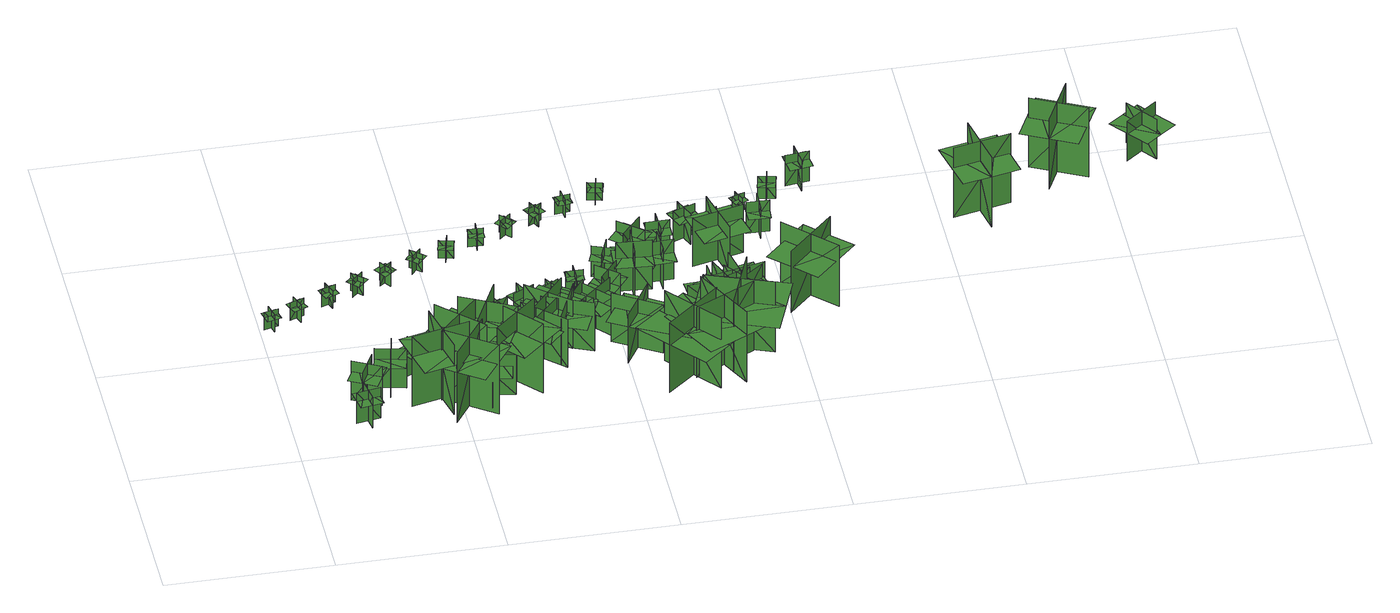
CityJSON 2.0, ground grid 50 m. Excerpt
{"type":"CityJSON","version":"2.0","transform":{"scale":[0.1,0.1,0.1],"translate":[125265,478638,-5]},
"CityObjects":{
"tree1":{"type":"SolitaryVegetationObject","geometry":[{"type":"MultiSurface","lod":"1","boundaries":[[[0,1,2]],[[0,2,3]],[[4,5,6]],[[4,6,7]],[[8,9,10]],[[8,10,11]],[[8,11,12]],[[8,12,13]]]}]},
"tree2":{"type":"SolitaryVegetationObject","geometry":[{"type":"MultiSurface","lod":"1","boundaries":[[[14,15,16]],[[14,16,17]],[[18,19,20]],[[18,20,21]],[[22,23,24]],[[22,24,25]],[[22,25,26]],[[22,26,27]]]}]},
"tree3":{"type":"SolitaryVegetationObject","geometry":[{"type":"MultiSurface","lod":"1","boundaries":[[[28,29,30]],[[28,30,31]],[[32,33,34]],[[32,34,35]],[[36,37,38]],[[36,38,39]],[[36,39,40]],[[36,40,41]]]}]},
"tree4":{"type":"SolitaryVegetationObject","geometry":[{"type":"MultiSurface","lod":"1","boundaries":[[[42,43,44]],[[42,44,45]],[[46,47,48]],[[46,48,49]],[[50,51,52]],[[50,52,53]],[[50,53,54]],[[50,54,55]]]}]},
"tree5":{"type":"SolitaryVegetationObject","geometry":[{"type":"MultiSurface","lod":"1","boundaries":[[[56,57,58]],[[56,58,59]],[[60,61,62]],[[60,62,63]],[[64,65,66]],[[64,66,67]],[[64,67,68]],[[64,68,69]]]}]},
"tree6":{"type":"SolitaryVegetationObject","geometry":[{"type":"MultiSurface","lod":"1","boundaries":[[[70,71,72]],[[70,72,73]],[[74,75,76]],[[74,76,77]],[[78,79,80]],[[78,80,81]],[[78,81,82]],[[78,82,83]]]}]},
"tree7":{"type":"SolitaryVegetationObject","geometry":[{"type":"MultiSurface","lod":"1","boundaries":[[[84,85,86]],[[84,86,87]],[[88,89,90]],[[88,90,91]],[[92,93,94]],[[92,94,95]],[[92,95,96]],[[92,96,97]]]}]},
"tree8":{"type":"SolitaryVegetationObject","geometry":[{"type":"MultiSurface","lod":"1","boundaries":[[[98,99,100]],[[98,100,101]],[[102,103,104]],[[102,104,105]],[[106,107,108]],[[106,108,109]],[[106,109,110]],[[106,110,111]]]}]},
"tree9":{"type":"SolitaryVegetationObject","geometry":[{"type":"MultiSurface","lod":"1","boundaries":[[[112,113,114]],[[112,114,115]],[[116,117,118]],[[116,118,119]],[[120,121,122]],[[120,122,123]],[[120,123,124]],[[120,124,125]]]}]},
"tree10":{"type":"SolitaryVegetationObject","geometry":[{"type":"MultiSurface","lod":"1","boundaries":[[[126,127,128]],[[126,128,129]],[[130,131,132]],[[130,132,133]],[[134,135,136]],[[134,136,137]],[[134,137,138]],[[134,138,139]]]}]},
"tree11":{"type":"SolitaryVegetationObject","geometry":[{"type":"MultiSurface","lod":"1","boundaries":[[[140,141,142]],[[140,142,143]],[[144,145,146]],[[144,146,147]],[[148,149,150]],[[148,150,151]],[[148,151,152]],[[148,152,153]]]}]},
"tree12":{"type":"SolitaryVegetationObject","geometry":[{"type":"MultiSurface","lod":"1","boundaries":[[[154,155,156]],[[154,156,157]],[[158,159,160]],[[158,160,161]],[[162,163,164]],[[162,164,165]],[[162,165,166]],[[162,166,167]]]}]},
"tree13":{"type":"SolitaryVegetationObject","geometry":[{"type":"MultiSurface","lod":"1","boundaries":[[[168,169,170]],[[168,170,171]],[[172,173,174]],[[172,174,175]],[[176,177,178]],[[176,178,179]],[[176,179,180]],[[176,180,181]]]}]},
"tree14":{"type":"SolitaryVegetationObject","geometry":[{"type":"MultiSurface","lod":"1","boundaries":[[[182,183,184]],[[182,184,185]],[[186,187,188]],[[186,188,189]],[[190,191,192]],[[190,192,193]],[[190,193,194]],[[190,194,195]]]}]},
"tree15":{"type":"SolitaryVegetationObject","geometry":[{"type":"MultiSurface","lod":"1","boundaries":[[[196,197,198]],[[196,198,199]],[[200,201,202]],[[200,202,203]],[[204,205,206]],[[204,206,207]],[[204,207,208]],[[204,208,209]]]}]},
"tree16":{"type":"SolitaryVegetationObject","geometry":[{"type":"MultiSurface","lod":"1","boundaries":[[[210,211,212]],[[210,212,213]],[[214,215,216]],[[214,216,217]],[[218,219,220]],[[218,220,221]],[[218,221,222]],[[218,222,223]]]}]},
"tree17":{"type":"SolitaryVegetationObject","geometry":[{"type":"MultiSurface","lod":"1","boundaries":[[[224,225,226]],[[224,226,227]],[[228,229,230]],[[228,230,231]],[[232,233,234]],[[232,234,235]],[[232,235,236]],[[232,236,237]]]}]},
"tree18":{"type":"SolitaryVegetationObject","geometry":[{"type":"MultiSurface","lod":"1","boundaries":[[[238,239,240]],[[238,240,241]],[[242,243,244]],[[242,244,245]],[[246,247,248]],[[246,248,249]],[[246,249,250]],[[246,250,251]]]}]},
"tree19":{"type":"SolitaryVegetationObject","geometry":[{"type":"MultiSurface","lod":"1","boundaries":[[[252,253,254]],[[252,254,255]],[[256,257,258]],[[256,258,259]],[[260,261,262]],[[260,262,263]],[[260,263,264]],[[260,264,265]]]}]},
"tree20":{"type":"SolitaryVegetationObject","geometry":[{"type":"MultiSurface","lod":"1","boundaries":[[[266,267,268]],[[266,268,269]],[[270,271,272]],[[270,272,273]],[[274,275,276]],[[274,276,277]],[[274,277,278]],[[274,278,279]]]}]},
"tree21":{"type":"SolitaryVegetationObject","geometry":[{"type":"MultiSurface","lod":"1","boundaries":[[[280,281,282]],[[280,282,283]],[[284,285,286]],[[284,286,287]],[[288,289,290]],[[288,290,291]],[[288,291,292]],[[288,292,293]]]}]},
"tree22":{"type":"SolitaryVegetationObject","geometry":[{"type":"MultiSurface","lod":"1","boundaries":[[[294,295,296]],[[294,296,297]],[[298,299,300]],[[298,300,301]],[[302,303,304]],[[302,304,305]],[[302,305,306]],[[302,306,307]]]}]},
"tree23":{"type":"SolitaryVegetationObject","geometry":[{"type":"MultiSurface","lod":"1","boundaries":[[[308,309,310]],[[308,310,311]],[[312,313,314]],[[312,314,315]],[[316,317,318]],[[316,318,319]],[[316,319,320]],[[316,320,321]]]}]},
"tree24":{"type":"SolitaryVegetationObject","geometry":[{"type":"MultiSurface","lod":"1","boundaries":[[[322,323,324]],[[322,324,325]],[[326,327,328]],[[326,328,329]],[[330,331,332]],[[330,332,333]],[[330,333,334]],[[330,334,335]]]}]},
"tree25":{"type":"SolitaryVegetationObject","geometry":[{"type":"MultiSurface","lod":"1","boundaries":[[[336,337,338]],[[336,338,339]],[[340,341,342]],[[340,342,343]],[[344,345,346]],[[344,346,347]],[[344,347,348]],[[344,348,349]]]}]},
"tree26":{"type":"SolitaryVegetationObject","geometry":[{"type":"MultiSurface","lod":"1","boundaries":[[[350,351,352]],[[350,352,353]],[[354,355,356]],[[354,356,357]],[[358,359,360]],[[358,360,361]],[[358,361,362]],[[358,362,363]]]}]},
"tree27":{"type":"SolitaryVegetationObject","geometry":[{"type":"MultiSurface","lod":"1","boundaries":[[[364,365,366]],[[364,366,367]],[[368,369,370]],[[368,370,371]],[[372,373,374]],[[372,374,375]],[[372,375,376]],[[372,376,377]]]}]},
"tree28":{"type":"SolitaryVegetationObject","geometry":[{"type":"MultiSurface","lod":"1","boundaries":[[[378,379,380]],[[378,380,381]],[[382,383,384]],[[382,384,385]],[[386,387,388]],[[386,388,389]],[[386,389,390]],[[386,390,391]]]}]},
"tree29":{"type":"SolitaryVegetationObject","geometry":[{"type":"MultiSurface","lod":"1","boundaries":[[[392,393,394]],[[392,394,395]],[[396,397,398]],[[396,398,399]],[[400,401,402]],[[400,402,403]],[[400,403,404]],[[400,404,405]]]}]},
"tree30":{"type":"SolitaryVegetationObject","geometry":[{"type":"MultiSurface","lod":"1","boundaries":[[[406,407,408]],[[406,408,409]],[[410,411,412]],[[410,412,413]],[[414,415,416]],[[414,416,417]],[[414,417,418]],[[414,418,419]]]}]},
"tree31":{"type":"SolitaryVegetationObject","geometry":[{"type":"MultiSurface","lod":"1","boundaries":[[[420,421,422]],[[420,422,423]],[[424,425,426]],[[424,426,427]],[[428,429,430]],[[428,430,431]],[[428,431,432]],[[428,432,433]]]}]},
"tree32":{"type":"SolitaryVegetationObject","geometry":[{"type":"MultiSurface","lod":"1","boundaries":[[[434,435,436]],[[434,436,437]],[[438,439,440]],[[438,440,441]],[[442,443,444]],[[442,444,445]],[[442,445,446]],[[442,446,447]]]}]},
"tree33":{"type":"SolitaryVegetationObject","geometry":[{"type":"MultiSurface","lod":"1","boundaries":[[[448,449,450]],[[448,450,451]],[[452,453,454]],[[452,454,455]],[[456,457,458]],[[456,458,459]],[[456,460,461]],[[456,461,457]]]}]},
"tree34":{"type":"SolitaryVegetationObject","geometry":[{"type":"MultiSurface","lod":"1","boundaries":[[[462,463,464]],[[462,464,465]],[[466,467,468]],[[466,468,469]],[[470,471,472]],[[470,472,473]],[[470,473,474]],[[470,474,475]]]}]},
"tree35":{"type":"SolitaryVegetationObject","geometry":[{"type":"MultiSurface","lod":"1","boundaries":[[[476,477,478]],[[476,478,479]],[[480,481,482]],[[480,482,483]],[[484,485,486]],[[484,486,487]],[[484,487,488]],[[484,488,489]]]}]},
"tree36":{"type":"SolitaryVegetationObject","geometry":[{"type":"MultiSurface","lod":"1","boundaries":[[[490,491,492]],[[490,492,493]],[[494,495,496]],[[494,496,497]],[[498,499,500]],[[498,500,501]],[[498,501,502]],[[498,502,503]]]}]},
"tree37":{"type":"SolitaryVegetationObject","geometry":[{"type":"MultiSurface","lod":"1","boundaries":[[[504,505,506]],[[504,506,507]],[[508,509,510]],[[508,510,511]],[[512,513,514]],[[512,514,515]],[[512,516,517]],[[512,517,513]]]}]},
"tree38":{"type":"SolitaryVegetationObject","geometry":[{"type":"MultiSurface","lod":"1","boundaries":[[[518,519,520]],[[518,520,521]],[[522,523,524]],[[522,524,525]],[[526,527,528]],[[526,528,529]],[[526,529,530]],[[526,530,531]]]}]},
"tree39":{"type":"SolitaryVegetationObject","geometry":[{"type":"MultiSurface","lod":"1","boundaries":[[[532,533,534]],[[532,534,535]],[[536,537,538]],[[536,538,539]],[[540,541,542]],[[540,542,543]],[[540,543,544]],[[540,544,545]]]}]},
"tree40":{"type":"SolitaryVegetationObject","geometry":[{"type":"MultiSurface","lod":"1","boundaries":[[[546,547,548]],[[546,548,549]],[[550,551,552]],[[550,552,553]],[[554,555,556]],[[554,556,557]],[[554,558,559]],[[554,559,555]]]}]},
"tree41":{"type":"SolitaryVegetationObject","geometry":[{"type":"MultiSurface","lod":"1","boundaries":[[[560,561,562]],[[560,562,563]],[[564,565,566]],[[564,566,567]],[[568,569,570]],[[568,570,571]],[[568,571,572]],[[568,572,573]]]}]},
"tree42":{"type":"SolitaryVegetationObject","geometry":[{"type":"MultiSurface","lod":"1","boundaries":[[[574,575,576]],[[574,576,577]],[[578,579,580]],[[578,580,581]],[[582,583,584]],[[582,584,585]],[[582,585,586]],[[582,586,587]]]}]},
"tree43":{"type":"SolitaryVegetationObject","geometry":[{"type":"MultiSurface","lod":"1","boundaries":[[[588,589,590]],[[588,590,591]],[[592,593,594]],[[592,594,595]],[[596,597,598]],[[596,598,599]],[[596,599,600]],[[596,600,601]]]}]},
"tree44":{"type":"SolitaryVegetationObject","geometry":[{"type":"MultiSurface","lod":"1","boundaries":[[[602,603,604]],[[602,604,605]],[[606,607,608]],[[606,608,609]],[[610,611,612]],[[610,612,613]],[[610,613,614]],[[610,614,615]]]}]},
"tree45":{"type":"SolitaryVegetationObject","geometry":[{"type":"MultiSurface","lod":"1","boundaries":[[[616,617,618]],[[616,618,619]],[[620,621,622]],[[620,622,623]],[[624,625,626]],[[624,626,627]],[[624,627,628]],[[624,628,629]]]}]},
"tree46":{"type":"SolitaryVegetationObject","geometry":[{"type":"MultiSurface","lod":"1","boundaries":[[[630,631,632]],[[630,632,633]],[[634,635,636]],[[634,636,637]],[[638,639,640]],[[638,640,641]],[[638,641,642]],[[638,642,643]]]}]},
"tree47":{"type":"SolitaryVegetationObject","geometry":[{"type":"MultiSurface","lod":"1","boundaries":[[[644,645,646]],[[644,646,647]],[[648,649,650]],[[648,650,651]],[[652,653,654]],[[652,654,655]],[[652,655,656]],[[652,656,657]]]}]},
"tree48":{"type":"SolitaryVegetationObject","geometry":[{"type":"MultiSurface","lod":"1","boundaries":[[[658,659,660]],[[658,660,661]],[[662,663,664]],[[662,664,665]],[[666,667,668]],[[666,668,669]],[[666,669,670]],[[666,670,671]]]}]},
"tree49":{"type":"SolitaryVegetationObject","geometry":[{"type":"MultiSurface","lod":"1","boundaries":[[[672,673,674]],[[672,674,675]],[[676,677,678]],[[676,678,679]],[[680,681,682]],[[680,682,683]],[[680,683,684]],[[680,684,685]]]}]},
"tree50":{"type":"SolitaryVegetationObject","geometry":[{"type":"MultiSurface","lod":"1","boundaries":[[[686,687,688]],[[686,688,689]],[[690,691,692]],[[690,692,693]],[[694,695,696]],[[694,696,697]],[[694,697,698]],[[694,698,699]]]}]},
"tree51":{"type":"SolitaryVegetationObject","geometry":[{"type":"MultiSurface","lod":"1","boundaries":[[[700,701,702]],[[700,702,703]],[[704,705,706]],[[704,706,707]],[[708,709,710]],[[708,710,711]],[[708,711,712]],[[708,712,713]]]}]},
"tree52":{"type":"SolitaryVegetationObject","geometry":[{"type":"MultiSurface","lod":"1","boundaries":[[[714,715,716]],[[714,716,717]],[[718,719,720]],[[718,720,721]],[[722,723,724]],[[722,724,725]],[[722,725,726]],[[722,726,727]]]}]},
"tree53":{"type":"SolitaryVegetationObject","geometry":[{"type":"MultiSurface","lod":"1","boundaries":[[[728,729,730]],[[728,730,731]],[[732,733,734]],[[732,734,735]],[[736,737,738]],[[736,738,739]],[[736,740,741]],[[736,741,737]]]}]},
"tree54":{"type":"SolitaryVegetationObject","geometry":[{"type":"MultiSurface","lod":"1","boundaries":[[[742,743,744]],[[742,744,745]],[[746,747,748]],[[746,748,749]],[[750,751,752]],[[750,752,753]],[[750,753,754]],[[750,754,755]]]}]},
"tree55":{"type":"SolitaryVegetationObject","geometry":[{"type":"MultiSurface","lod":"1","boundaries":[[[756,757,758]],[[756,758,759]],[[760,761,762]],[[760,762,763]],[[764,765,766]],[[764,766,767]],[[764,767,768]],[[764,768,769]]]}]},
"tree56":{"type":"SolitaryVegetationObject","geometry":[{"type":"MultiSurface","lod":"1","boundaries":[[[770,771,772]],[[770,772,773]],[[774,775,776]],[[774,776,777]],[[778,779,780]],[[778,780,781]],[[778,781,782]],[[778,782,783]]]}]},
"tree57":{"type":"SolitaryVegetationObject","geometry":[{"type":"MultiSurface","lod":"1","boundaries":[[[784,785,786]],[[784,786,787]],[[788,789,790]],[[788,790,791]],[[792,793,794]],[[792,794,795]],[[792,795,796]],[[792,796,797]]]}]},
"tree58":{"type":"SolitaryVegetationObject","geometry":[{"type":"MultiSurface","lod":"1","boundaries":[[[798,799,800]],[[798,800,801]],[[802,803,804]],[[802,804,805]],[[806,807,808]],[[806,808,809]],[[806,809,810]],[[806,810,811]]]}]}
},
"vertices":[
[49,603,34],[6,593,34],[6,593,95],[49,603,95],[23,619,34],[34,576,34],[34,576,95],[23,619,95],[23,619,78],[2,613,78],[12,570,78],[34,576,78],[55,581,78],[45,624,78],
[248,103,47],[177,91,47],[177,91,155],[248,103,155],[205,133,47],[217,62,47],[217,62,155],[205,133,155],[205,133,126],[171,127,126],[183,57,126],[217,62,126],[251,68,126],[239,138,126],
[182,204,46],[264,161,46],[264,161,185],[182,204,185],[203,140,46],[246,222,46],[246,222,185],[203,140,185],[203,140,149],[242,119,149],[285,201,149],[246,222,149],[206,242,149],[164,160,149],
[102,653,30],[117,612,30],[117,612,92],[102,653,92],[89,626,30],[131,642,30],[131,642,92],[89,626,92],[89,626,74],[97,606,74],[139,622,74],[131,642,74],[123,663,74],[81,647,74],
[314,287,45],[295,196,45],[295,196,184],[314,287,184],[258,250,45],[348,230,45],[348,230,184],[258,250,184],[258,250,148],[248,206,148],[338,187,148],[348,230,148],[357,274,148],[267,293,148],
[218,659,31],[203,701,31],[203,701,93],[218,659,93],[231,686,31],[189,671,31],[189,671,93],[231,686,93],[231,686,76],[223,706,76],[182,691,76],[189,671,76],[197,650,76],[238,665,76],
[402,262,47],[368,325,47],[368,325,155],[402,262,155],[417,312,47],[354,278,47],[354,278,155],[417,312,155],[417,312,127],[401,342,127],[338,308,127],[354,278,127],[370,248,127],[433,282,127],
[461,105,28],[421,277,28],[421,277,275],[461,105,275],[524,205,28],[352,164,28],[352,164,275],[524,205,275],[524,205,206],[504,291,206],[331,251,206],[352,164,206],[372,78,206],[544,119,206],
[315,701,31],[284,732,31],[284,732,93],[315,701,93],[315,730,31],[284,699,31],[284,699,93],[315,730,93],[315,730,76],[300,746,76],[268,715,76],[284,699,76],[299,683,76],[331,714,76],
[444,190,22],[589,89,22],[589,89,268],[444,190,268],[464,74,22],[565,219,22],[565,219,268],[464,74,268],[464,74,199],[537,23,199],[638,168,199],[565,219,199],[493,270,199],[391,125,199],
[561,306,28],[439,178,28],[439,178,274],[561,306,274],[443,304,28],[571,181,28],[571,181,274],[443,304,274],[443,304,205],[382,240,205],[510,117,205],[571,181,205],[633,245,205],[505,368,205],
[474,305,45],[482,376,45],[482,376,153],[474,305,153],[515,337,45],[444,346,45],[444,346,153],[515,337,153],[515,337,125],[519,372,125],[448,380,125],[444,346,125],[439,312,125],[511,303,125],
[375,766,30],[400,730,30],[400,730,92],[375,766,92],[370,737,30],[406,762,30],[406,762,92],[370,737,92],[370,737,75],[382,719,75],[419,744,75],[406,762,75],[394,780,75],[357,756,75],
[654,173,21],[528,198,21],[528,198,161],[654,173,161],[602,249,21],[576,123,21],[576,123,161],[602,249,161],[601,244,122],[546,255,122],[522,139,122],[578,128,122],[633,116,122],[656,232,122],
[529,380,44],[598,399,44],[598,399,153],[529,380,153],[575,354,44],[556,423,44],[556,423,153],[575,354,153],[575,354,124],[608,363,124],[589,432,124],[556,423,124],[523,414,124],[541,345,124],
[628,370,24],[550,211,24],[550,211,270],[628,370,270],[516,333,24],[675,255,24],[675,255,270],[516,333,270],[516,333,201],[477,253,201],[636,175,201],[675,255,201],[714,334,201],[555,412,201],
[501,779,30],[468,808,30],[468,808,92],[501,779,92],[499,808,30],[470,775,30],[470,775,92],[499,808,92],[499,808,75],[482,823,75],[454,789,75],[470,775,75],[487,760,75],[516,794,75],
[729,293,18],[599,174,18],[599,174,264],[729,293,264],[612,299,18],[731,168,18],[731,168,264],[612,299,264],[612,299,195],[546,239,195],[666,109,195],[731,168,195],[796,228,195],[677,359,195],
[619,424,47],[684,456,47],[684,456,155],[619,424,155],[669,407,47],[637,472,47],[637,472,155],[669,407,155],[669,407,127],[700,423,127],[668,487,127],[637,472,127],[606,456,127],[638,392,127],
[575,811,30],[586,854,30],[586,854,92],[575,811,92],[601,826,30],[558,836,30],[558,836,92],[601,826,92],[601,826,75],[606,847,75],[563,858,75],[558,836,75],[552,815,75],[595,804,75],
[822,272,19],[707,380,19],[707,380,189],[822,272,189],[817,384,19],[710,269,19],[710,269,189],[817,384,189],[813,380,142],[763,427,142],[664,321,142],[714,274,142],[764,227,142],[863,333,142],
[705,470,43],[768,502,43],[768,502,152],[705,470,152],[754,454,43],[722,518,43],[722,518,152],[754,454,152],[754,454,123],[785,470,123],[752,533,123],[722,518,123],[691,502,123],[724,438,123],
[851,345,28],[730,447,28],[730,447,199],[851,345,199],[840,457,28],[738,337,28],[738,337,199],[840,457,199],[836,452,152],[784,497,152],[690,386,152],[742,342,152],[795,297,152],[889,407,152],
[673,850,30],[676,894,30],[676,894,92],[673,850,92],[695,869,30],[651,872,30],[651,872,92],[695,869,92],[695,869,75],[697,891,75],[653,894,75],[651,872,75],[650,850,75],[694,847,75],
[808,290,19],[871,435,19],[871,435,190],[808,290,190],[912,333,19],[768,395,19],[768,395,190],[912,333,190],[906,335,143],[934,398,143],[801,456,143],[773,393,143],[746,330,143],[879,272,143],
[840,515,47],[813,558,47],[813,558,124],[840,515,124],[848,551,47],[804,524,47],[804,524,124],[848,551,124],[848,551,104],[835,572,104],[791,545,104],[804,524,104],[817,503,104],[861,530,104],
[907,482,24],[831,378,24],[831,378,164],[907,482,164],[816,467,24],[920,391,24],[920,391,164],[816,467,164],[820,464,125],[787,418,125],[883,349,125],[916,394,125],[949,440,125],[853,510,125],
[781,921,30],[748,891,30],[748,891,91],[781,921,91],[751,923,30],[781,890,30],[781,890,91],[751,923,91],[751,923,74],[735,908,74],[765,875,74],[781,890,74],[797,905,74],[767,938,74],
[985,482,20],[889,395,20],[889,395,160],[985,482,160],[893,485,20],[979,390,20],[979,390,160],[893,485,160],[896,481,121],[854,443,121],[934,356,121],[976,394,121],[1017,432,121],[938,519,121],
[902,554,48],[902,605,48],[902,605,125],[902,554,125],[928,580,48],[877,581,48],[877,581,125],[928,580,125],[928,580,105],[928,605,105],[877,605,105],[877,581,105],[877,556,105],[928,556,105],
[969,375,15],[1103,293,15],[1103,293,186],[969,375,186],[996,266,15],[1079,400,15],[1079,400,186],[996,266,186],[1000,272,138],[1058,236,138],[1134,359,138],[1076,395,138],[1017,431,138],[941,308,138],
[839,935,30],[878,956,30],[878,956,91],[839,935,91],[867,926,30],[846,965,30],[846,965,91],[867,926,91],[867,926,74],[887,936,74],[866,975,74],[846,965,74],[827,954,74],[848,915,74],
[1017,552,23],[963,485,23],[963,485,164],[1017,552,164],[952,544,23],[1018,491,23],[1018,491,164],[952,544,164],[952,544,118],[1018,491,118],[1047,528,118],[981,581,118],[923,508,118],[989,455,118],
[1012,668,46],[986,601,46],[986,601,154],[1012,668,154],[964,646,46],[1031,621,46],[1031,621,154],[964,646,154],[964,646,126],[952,614,126],[1019,588,126],[1031,621,126],[1044,653,126],[977,678,126],
[1249,246,13],[1249,246,261],[1086,108,261],[1086,108,13],[1234,102,13],[1234,102,261],[1101,260,261],[1101,260,13],[1254,78,181],[1336,147,181],[1171,343,181],[1089,274,181],[1007,206,181],[1172,9,181],
[967,981,30],[923,975,30],[923,975,92],[967,981,92],[943,999,30],[949,955,30],[949,955,92],[943,999,92],[943,999,75],[921,996,75],[928,952,75],[949,955,75],[971,958,75],[965,1002,75],
[1127,575,31],[1023,583,31],[1023,583,204],[1127,575,204],[1075,635,31],[1067,531,31],[1067,531,204],[1075,635,204],[1075,635,148],[1067,531,148],[1124,527,148],[1132,631,148],[1018,640,148],[1010,536,148],
[1116,717,44],[1057,646,44],[1057,646,183],[1116,717,183],[1049,711,44],[1120,652,44],[1120,652,183],[1049,711,183],[1049,711,147],[1020,677,147],[1091,618,147],[1120,652,147],[1148,686,147],[1077,745,147],
[1310,112,16],[1310,112,264],[1214,303,264],[1214,303,16],[1174,160,16],[1174,160,264],[1358,253,264],[1358,253,16],[1145,146,184],[1194,50,184],[1423,166,184],[1374,262,184],[1326,357,184],[1097,241,184],
[1156,660,26],[1158,575,26],[1158,575,168],[1156,660,168],[1111,612,26],[1196,615,26],[1196,615,168],[1111,612,168],[1111,612,122],[1196,615,122],[1195,661,122],[1109,659,122],[1112,565,122],[1198,568,122],
[1068,1014,30],[1025,1024,30],[1025,1024,92],[1068,1014,92],[1053,1039,30],[1043,996,30],[1043,996,92],[1053,1039,92],[1053,1039,75],[1031,1044,75],[1021,1001,75],[1043,996,75],[1064,991,75],[1074,1034,75],
[1345,378,16],[1188,367,16],[1188,367,187],[1345,378,187],[1260,451,16],[1271,294,16],[1271,294,187],[1260,451,187],[1260,444,139],[1191,439,139],[1202,295,139],[1270,300,139],[1339,305,139],[1329,449,139],
[1136,730,43],[1208,731,43],[1208,731,151],[1136,730,151],[1174,694,43],[1173,766,43],[1173,766,151],[1174,694,151],[1174,694,123],[1208,694,123],[1208,766,123],[1173,766,123],[1139,765,123],[1140,694,123],
[1359,366,18],[1359,366,266],[1283,166,266],[1283,166,18],[1415,233,18],[1415,233,266],[1223,306,266],[1223,306,18],[1445,222,185],[1483,322,185],[1243,413,185],[1205,313,185],[1167,213,185],[1407,122,185],
[1233,362,17],[1379,420,17],[1379,420,187],[1233,362,187],[1337,318,17],[1279,465,17],[1279,465,187],[1337,318,187],[1334,324,140],[1398,349,140],[1345,484,140],[1281,459,140],[1217,433,140],[1270,299,140],
[1291,330,17],[1416,426,17],[1416,426,188],[1291,330,188],[1403,316,17],[1307,441,17],[1307,441,188],[1403,316,188],[1399,321,141],[1453,363,141],[1365,478,141],[1311,436,141],[1256,394,141],[1344,279,141],
[1331,497,17],[1364,343,17],[1364,343,188],[1331,497,188],[1271,402,17],[1425,435,17],[1425,435,188],[1271,402,188],[1277,404,141],[1292,336,141],[1433,366,141],[1419,433,141],[1405,501,141],[1263,471,141],
[1271,747,41],[1245,813,41],[1245,813,149],[1271,747,149],[1292,795,41],[1225,768,41],[1225,768,149],[1292,795,149],[1292,795,121],[1279,827,121],[1212,800,121],[1225,768,121],[1238,736,121],[1305,763,121],
[1358,614,18],[1321,768,18],[1321,768,189],[1358,614,189],[1416,711,18],[1263,674,18],[1263,674,189],[1416,711,189],[1410,710,142],[1393,777,142],[1253,743,142],[1269,676,142],[1285,609,142],[1426,643,142],
[1335,843,35],[1357,808,35],[1357,808,97],[1335,843,97],[1328,814,35],[1363,835,35],[1363,835,97],[1328,814,97],[1328,814,81],[1339,797,81],[1374,819,81],[1363,835,81],[1353,852,81],[1318,831,81],
[1443,860,34],[1428,898,34],[1428,898,96],[1443,860,96],[1454,888,34],[1416,872,34],[1416,872,96],[1454,888,96],[1454,888,80],[1447,906,80],[1409,891,80],[1416,872,80],[1424,854,80],[1462,869,80],
[1494,552,16],[1636,410,16],[1636,410,233],[1494,552,233],[1496,409,16],[1637,550,16],[1637,550,233],[1496,409,233],[1501,414,173],[1563,352,173],[1694,482,173],[1632,544,173],[1570,606,173],[1439,476,173],
[1479,829,21],[1477,763,21],[1477,763,131],[1479,829,131],[1442,794,21],[1509,792,21],[1509,792,131],[1442,794,131],[1442,794,95],[1509,792,95],[1510,828,95],[1443,830,95],[1441,758,95],[1507,756,95],
[1521,906,31],[1533,956,31],[1533,956,109],[1521,906,109],[1553,926,31],[1503,937,31],[1503,937,109],[1553,926,109],[1553,926,89],[1558,950,89],[1508,961,89],[1503,937,89],[1497,913,89],[1547,902,89],
[1591,983,28],[1662,993,28],[1662,993,136],[1591,983,136],[1633,952,28],[1623,1023,28],[1623,1023,136],[1633,952,136],[1633,952,108],[1667,957,108],[1658,1028,108],[1623,1023,108],[1589,1018,108],[1599,947,108],
[2036,765,14],[2209,802,14],[2209,802,260],[2036,765,260],[2134,700,14],[2098,874,14],[2098,874,260],[2134,700,260],[2134,700,191],[2221,718,191],[2185,892,191],[2098,874,191],[2011,855,191],[2048,682,191],
[2292,963,9],[2451,884,9],[2451,884,255],[2292,963,255],[2329,851,9],[2408,1010,9],[2408,1010,255],[2329,851,255],[2329,851,186],[2408,812,186],[2487,970,186],[2408,1010,186],[2329,1049,186],[2250,891,186],
[2669,1018,5],[2669,1018,145],[2574,944,145],[2574,944,5],[2657,937,5],[2657,937,145],[2587,1029,145],[2587,1029,5],[2668,923,100],[2716,960,100],[2628,1074,100],[2580,1037,100],[2532,1001,100],[2621,886,100]
]}
